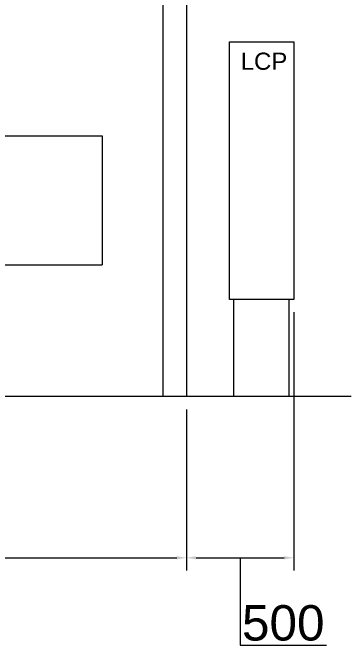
# Model space of a CAD drawing. Header units: millimetres. Extents: x 3 to 671030, y 2 to 511260.
# Drawn here: x 382650 to 422699, y 273293 to 348299 of the extents above; entities that cross this region are included whole.
import ezdxf

# ---------------------------------------------------------------- set-up
doc = ezdxf.new("R2010")
doc.units = ezdxf.units.MM
doc.header["$LTSCALE"] = 25.4
doc.layers.get('Defpoints').update_dxf_attribs({"lineweight": 5})
doc.layers.add('06___ANNOTATIONS', color=7, linetype='Continuous', lineweight=5)
doc.styles.add('Roman', font='arial.ttf')
doc.styles.get("Standard").update_dxf_attribs({"font": 'arial.ttf'})
doc.dimstyles.new('ISO-25', dxfattribs={"dimscale": 30, "dimtxt": 38.1, "dimasz": 38.1, "dimexe": 50.8, "dimexo": 50.8, "dimgap": 15.875, "dimtad": 1, "dimtih": 1, "dimtoh": 1, "dimdec": 1, "dimlfac": 0.03937, "dimdsep": 46, "dimtxsty": 'Standard', "dimcen": 63.5, "dimclrd": 7, "dimclre": 7, "dimclrt": 7, "dimadec": 0, "dimazin": 0, "dimtfac": 1, "dimtdec": 1, "dimtmove": 0, "dimatfit": 3, "dimfxl": 25.4, "dimlwd": 5, "dimlwe": 5, "dimarcsym": 0})

# ---------------------------------------------------------------- blocks, each defined once
blk = doc.blocks.new('*D43')
at = {"color": 7, "linetype": 'Continuous', "lineweight": 5, "transparency": 16777216}
for p, q in [((241070, 313059), (241070, 282249)), ((403198, 301325), (403198, 282249)), ((242213, 283773), (402055, 283773))]:
    blk.add_line(p, q, dxfattribs=at)
at = {"color": 7, "transparency": 16777216}
for points in [[(242213, 283963), (242213, 283582), (241070, 283773)], [(402055, 283963), (402055, 283582), (403198, 283773)]]:
    blk.add_solid(points, dxfattribs=at)
at = {"layer": 'Defpoints', "color": 0, "transparency": 16777216}
for p in [(241070, 314583), (403198, 302849), (403198, 283773)]:
    blk.add_point(p, dxfattribs=at)
at = {"color": 7, "lineweight": 5, "transparency": 16777216, "insert": (322134, 286416), "char_height": 4191, "attachment_point": 5, "style": 'Roman'}
blk.add_mtext('C', dxfattribs=at)
blk = doc.blocks.new('*D44')
at = {"color": 7, "linetype": 'Continuous', "lineweight": 5, "transparency": 16777216}
for p, q in [((415899, 312833), (415899, 282249)), ((403198, 301325), (403198, 282249)), ((404341, 283773), (414756, 283773)), ((409549, 283773), (409549, 273427)), ((409549, 273427), (419747, 273427))]:
    blk.add_line(p, q, dxfattribs=at)
at = {"color": 7, "transparency": 16777216}
for points in [[(404341, 283963), (404341, 283582), (403198, 283773)], [(414756, 283963), (414756, 283582), (415899, 283773)]]:
    blk.add_solid(points, dxfattribs=at)
at = {"layer": 'Defpoints', "color": 0, "transparency": 16777216}
for p in [(415899, 314357), (403198, 302849), (415899, 283773)]:
    blk.add_point(p, dxfattribs=at)
at = {"color": 7, "lineweight": 5, "transparency": 16777216, "insert": (414648, 276043), "char_height": 4191, "attachment_point": 5, "style": 'Roman'}
blk.add_mtext('500', dxfattribs=at)

msp = doc.modelspace()

# ---------------------------------------------------------------- linework, layer by layer
at = {"color": 7, "lineweight": 5}
for p, q in [((400404.32, 371428.68), (400404.32, 302848.68)), ((403198.32, 371428.68), (403198.32, 302848.68)), ((408279.08, 344837.07), (415899.08, 344837.07)), ((408279.08, 314357.07), (408279.08, 344837.07)), ((415899.08, 344837.07), (415899.08, 314357.07)), ((379652.51, 333709.75), (393216.11, 333709.75)), ((393216.11, 333709.75), (393216.11, 318469.75)), ((379652.51, 318469.75), (393216.11, 318469.75)), ((415899.08, 314357.07), (408279.08, 314357.07)), ((408774.32, 314357.07), (408774.32, 302848.68)), ((415313.77, 314357.07), (415313.77, 302848.68)), ((422698.86, 302848.68), (248756.92, 302848.68))]:
    msp.add_line(p, q, dxfattribs=at)

# ---------------------------------------------------------------- texts
at = {"layer": '06___ANNOTATIONS', "color": 7, "linetype": 'Continuous', "lineweight": 5, "insert": (409611.53, 342539.81), "char_height": 2031.996, "width": 109153.0252, "attachment_point": 4, "style": 'Roman'}
msp.add_mtext('LCP', dxfattribs=at)

# ---------------------------------------------------------------- dimensions: what is measured, and where the dimension line sits
at = {"color": 7, "lineweight": 5}
dim = msp.add_linear_dim(base=(403198.32, 283772.98), p1=(241070.12, 314583.49), p2=(403198.32, 302848.68), text='C', dimstyle='ISO-25', override={"dimscale": 30, "dimtxt": 139.7, "dimpost": '\\X', "dimtxsty": 'Roman', "dimtmove": 1}, dxfattribs=at)
dim.commit()
dim.dimension.update_dxf_attribs({"geometry": '*D43', "text_midpoint": (322134.22, 283772.98), "dimtype": 160})
dim = msp.add_linear_dim(base=(415899.08, 283772.98), p1=(403198.32, 302848.68), p2=(415899.08, 314357.07), dimstyle='ISO-25', override={"dimscale": 30, "dimtxt": 139.7, "dimpost": '\\X', "dimtxsty": 'Roman', "dimtmove": 1}, dxfattribs=at)
dim.commit()
dim.dimension.update_dxf_attribs({"geometry": '*D44', "text_midpoint": (410024.95, 273427.08), "dimtype": 160})

doc.saveas('drawing.dxf')
